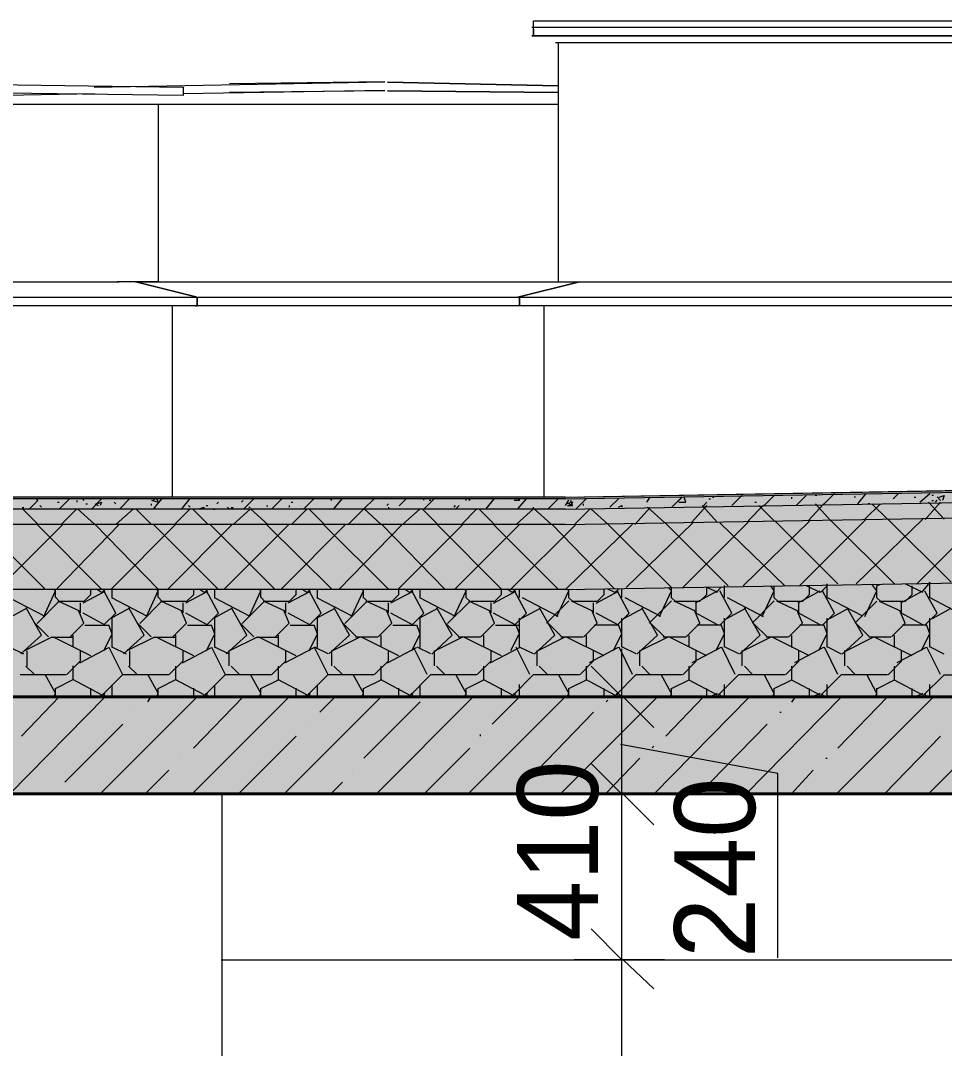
# Model space of a CAD drawing. Header units: millimetres. Extents: x -135211 to 49383, y -8033 to 228499.
# Drawn here: x -7641 to -5352, y 60303 to 62851 of the extents above; entities that cross this region are included whole.
import ezdxf

# ---------------------------------------------------------------- set-up
doc = ezdxf.new("R2010")
doc.units = ezdxf.units.MM
doc.layers.add('PDF _Геометрия', color=7, linetype='Continuous', true_color=0x1d1d1d)
doc.layers.add('PDF _Сплошная заливка', color=7, linetype='Continuous', true_color=0xffffff)
doc.layers.add('PDF _Текст', color=7, linetype='Continuous')

msp = doc.modelspace()

# ---------------------------------------------------------------- hatches: boundary and pattern name
at = {"layer": 'PDF _Сплошная заливка', "transparency": 33554559}
h = msp.add_hatch(color=256, dxfattribs=at)
h.paths.add_polyline_path([(-25691.9, 61763.6), (-25780.5, 61766.9), (-25912.9, 61766.9), (-25912.9, 61742.4), (-25806.2, 61742.4), (-25691.9, 61738.2), (-25581.8, 61734), (-25353.2, 61725.5), (-25243.2, 61721.3), (-25014.6, 61712.8), (-24904.5, 61708.6), (-24676, 61700.1), (-24565.9, 61695.9), (-24451.6, 61691.6), (-24341.5, 61687.4), (-24227.2, 61683.2), (-24117.2, 61679), (-24002.9, 61674.7), (-23892.8, 61670.5), (-23892.8, 61695.9), (-24002.9, 61700.1), (-24117.2, 61704.3), (-24227.2, 61708.6), (-24455.8, 61717), (-24565.9, 61721.3), (-24680.2, 61725.5), (-24790.2, 61729.7), (-25018.8, 61738.2), (-25128.9, 61742.4), (-25243.2, 61746.7), (-25353.2, 61750.9), (-25581.8, 61759.4)])
h.paths.add_polyline_path([(-263.8, 61742.4), (-263.8, 61766.9), (-569.8, 61766.9), (-763.3, 61763.6), (-1017.3, 61759.4), (-1267.1, 61755.1), (-1521.1, 61750.9), (-2020.6, 61742.4), (-2274.5, 61738.2), (-2524.3, 61734), (-2778.3, 61729.7), (-3028, 61725.5), (-3282, 61721.3), (-3781.5, 61712.8), (-4035.5, 61708.6), (-4285.3, 61704.3), (-4539.2, 61700.1), (-5038.7, 61691.6), (-5292.7, 61687.4), (-5542.5, 61683.2), (-5796.5, 61679), (-6046.2, 61674.7), (-6300.2, 61670.5), (-22601.7, 61666.3), (-22601.7, 61640.9), (-6300.2, 61645.1), (-6046.2, 61649.3), (-5796.5, 61653.6), (-5542.5, 61657.8), (-5292.7, 61662), (-5038.7, 61666.3), (-4539.2, 61674.7), (-4285.3, 61679), (-4035.5, 61683.2), (-3781.5, 61687.4), (-3282, 61695.9), (-3028, 61700.1), (-2778.3, 61704.3), (-2524.3, 61708.6), (-2274.5, 61712.8), (-2020.6, 61717), (-1521.1, 61725.5), (-1267.1, 61729.7), (-1017.3, 61734), (-763.3, 61738.2), (-513.6, 61742.4)])
h = msp.add_hatch(color=256, dxfattribs=at)
h.paths.add_polyline_path([(-25691.9, 61738.2), (-25779.1, 61741.4), (-25912.9, 61741.4), (-25912.9, 61704.3), (-25806.2, 61704.3), (-25691.9, 61700.1), (-25581.8, 61695.9), (-25353.2, 61687.4), (-25243.2, 61683.2), (-25014.6, 61674.7), (-24904.5, 61670.5), (-24676, 61662), (-24565.9, 61657.8), (-24451.6, 61653.6), (-24341.5, 61649.3), (-24227.2, 61645.1), (-24117.2, 61640.9), (-24002.9, 61636.6), (-23892.8, 61632.4), (-23892.8, 61670.5), (-24002.9, 61674.7), (-24117.2, 61679), (-24227.2, 61683.2), (-24455.8, 61691.6), (-24565.9, 61695.9), (-24680.2, 61700.1), (-24790.2, 61704.3), (-25018.8, 61712.8), (-25128.9, 61717), (-25243.2, 61721.3), (-25353.2, 61725.5), (-25581.8, 61734)])
h.paths.add_polyline_path([(-263.8, 61704.3), (-263.8, 61741.4), (-572.7, 61741.4), (-763.3, 61738.2), (-1017.3, 61734), (-1267.1, 61729.7), (-1521.1, 61725.5), (-2020.6, 61717), (-2274.5, 61712.8), (-2524.3, 61708.6), (-2778.3, 61704.3), (-3028, 61700.1), (-3282, 61695.9), (-3781.5, 61687.4), (-4035.5, 61683.2), (-4285.3, 61679), (-4539.2, 61674.7), (-5038.7, 61666.3), (-5292.7, 61662), (-5542.5, 61657.8), (-5796.5, 61653.6), (-6046.2, 61649.3), (-6300.2, 61645.1), (-22601.7, 61640.9), (-22601.7, 61602.8), (-6300.2, 61607), (-6046.2, 61611.2), (-5796.5, 61615.5), (-5542.5, 61619.7), (-5292.7, 61623.9), (-5038.7, 61628.2), (-4539.2, 61636.6), (-4285.3, 61640.9), (-4035.5, 61645.1), (-3781.5, 61649.3), (-3282, 61657.8), (-3028, 61662), (-2778.3, 61666.3), (-2524.3, 61670.5), (-2274.5, 61674.7), (-2020.6, 61679), (-1521.1, 61687.4), (-1267.1, 61691.6), (-1017.3, 61695.9), (-763.3, 61700.1), (-513.6, 61704.3)])
h = msp.add_hatch(color=256, dxfattribs=at)
h.paths.add_polyline_path([(-25691.9, 61700.1), (-25779.3, 61703.4), (-25912.9, 61703.4), (-25912.9, 61543.5), (-25806.2, 61543.5), (-25691.9, 61539.3), (-25581.8, 61535), (-25353.2, 61526.6), (-25243.2, 61522.3), (-25014.6, 61513.9), (-24904.5, 61509.6), (-24676, 61501.2), (-24565.9, 61496.9), (-24451.6, 61492.7), (-24341.5, 61488.5), (-24227.2, 61484.2), (-24117.2, 61480), (-24002.9, 61475.8), (-23892.8, 61471.5), (-23892.8, 61632.4), (-24002.9, 61636.6), (-24117.2, 61640.9), (-24227.2, 61645.1), (-24455.8, 61653.6), (-24565.9, 61657.8), (-24680.2, 61662), (-24790.2, 61666.3), (-25018.8, 61674.7), (-25128.9, 61679), (-25243.2, 61683.2), (-25353.2, 61687.4), (-25581.8, 61695.9)])
h.paths.add_polyline_path([(-263.8, 61543.5), (-263.8, 61703.4), (-572.3, 61703.4), (-763.3, 61700.1), (-1017.3, 61695.9), (-1267.1, 61691.6), (-1521.1, 61687.4), (-2020.6, 61679), (-2274.5, 61674.7), (-2524.3, 61670.5), (-2778.3, 61666.3), (-3028, 61662), (-3282, 61657.8), (-3781.5, 61649.3), (-4035.5, 61645.1), (-4285.3, 61640.9), (-4539.2, 61636.6), (-5038.7, 61628.2), (-5292.7, 61623.9), (-5542.5, 61619.7), (-5796.5, 61615.5), (-6046.2, 61611.2), (-6300.2, 61607), (-22601.7, 61602.8), (-22601.7, 61441.9), (-6300.2, 61446.1), (-6046.2, 61450.4), (-5796.5, 61454.6), (-5542.5, 61458.8), (-5292.7, 61463.1), (-5038.7, 61467.3), (-4539.2, 61475.8), (-4285.3, 61480), (-4035.5, 61484.2), (-3781.5, 61488.5), (-3282, 61496.9), (-3028, 61501.2), (-2778.3, 61505.4), (-2524.3, 61509.6), (-2274.5, 61513.9), (-2020.6, 61518.1), (-1521.1, 61526.6), (-1267.1, 61530.8), (-1017.3, 61535), (-763.3, 61539.3), (-513.6, 61543.5)])
h = msp.add_hatch(color=256, dxfattribs=at)
h.paths.add_polyline_path([(-25691.9, 61539.3), (-25779.5, 61542.5), (-25912.9, 61542.5), (-25912.9, 61175.2), (-23892.8, 61175.2), (-23892.8, 61471.5), (-24002.9, 61475.8), (-24117.2, 61480), (-24227.2, 61484.2), (-24455.8, 61492.7), (-24565.9, 61496.9), (-24680.2, 61501.2), (-24790.2, 61505.4), (-25018.8, 61513.9), (-25128.9, 61518.1), (-25243.2, 61522.3), (-25353.2, 61526.6), (-25581.8, 61535)])
h.paths.add_polyline_path([(-263.8, 61175.2), (-263.8, 61542.5), (-571.9, 61542.5), (-763.3, 61539.3), (-1017.3, 61535), (-1267.1, 61530.8), (-1521.1, 61526.6), (-2020.6, 61518.1), (-2274.5, 61513.9), (-2524.3, 61509.6), (-2778.3, 61505.4), (-3028, 61501.2), (-3282, 61496.9), (-3781.5, 61488.5), (-4035.5, 61484.2), (-4285.3, 61480), (-4539.2, 61475.8), (-5038.7, 61467.3), (-5292.7, 61463.1), (-5542.5, 61458.8), (-5796.5, 61454.6), (-6046.2, 61450.4), (-6300.2, 61446.1), (-22601.7, 61441.9), (-22601.7, 61175.2)])
h = msp.add_hatch(color=256, dxfattribs=at)
h.paths.add_polyline_path([(-89594.3, 60933.9), (-89594.3, 61174.9), (-103546, 61174.9), (-103546, 60933.9)])
h.paths.add_polyline_path([(146.8, 60933.9), (146.8, 61174.9), (-22999.7, 61174.9), (-22999.7, 60933.9)])
h.paths.add_polyline_path([(-23351, 60933.9), (-23351, 61174.9), (-26352.2, 61174.9), (-26352.2, 60933.9)])
h.paths.add_polyline_path([(-26398.8, 60933.9), (-26398.8, 61174.9), (-44097.3, 61174.9), (-44097.3, 60933.9)])
h.paths.add_polyline_path([(-45350.3, 60933.9), (-45350.3, 61174.9), (-51128.4, 61174.9), (-51128.4, 60933.9)])
h.paths.add_polyline_path([(-77398.8, 60933.9), (-77398.8, 61174.9), (-79396.8, 61174.9), (-79396.8, 60933.9)])
h.paths.add_polyline_path([(-82897.6, 60933.9), (-82897.6, 61174.9), (-86097.8, 61174.9), (-86097.8, 60933.9)])

# ---------------------------------------------------------------- linework, layer by layer
at = {"layer": 'PDF _Геометрия', "color": 7, "lineweight": 9}
for points in [[(-2475, 62851.2), (-1763.8, 62851.2), (-1763.8, 62834.3), (-6374, 62834.3)], [(-6370.1, 62829.7), (-6370.1, 62812.7), (-6370.1, 62833.9), (-6370.1, 62850.9)], [(-6369.2, 62850.8), (-5018.9, 62850.8), (-5018.9, 62842.3)], [(-1763.8, 62834.3), (-1763.8, 62813.1), (-6374, 62813.1), (-1763.8, 62813.1), (-1763.8, 62830)], [(-1930.5, 62796.4), (-6315.8, 62796.4)], [(-6308.7, 62795.6), (-6308.7, 62203)], [(-8178.5, 62699), (-7238.8, 62686.3), (-7238.8, 62665.1), (-8178.5, 62677.9)], [(-7458.7, 62686.3), (-6738.6, 62698.9), (-7123.5, 62694.7)], [(-7123.5, 62673.5), (-6738.6, 62677.8), (-7238.3, 62669.3)], [(-7458.1, 62669.3), (-7678, 62665.1)], [(-7396.7, 62643.2), (-9052.3, 62643.2)], [(-6308.7, 62643.2), (-7612.7, 62643.2)], [(-7402.1, 62643.8), (-7300.2, 62643.8), (-7300.2, 62203.5), (-7402.1, 62203.5)], [(-22594, 61174.2), (-254.6, 61174.2), (-254.6, 61542.5), (-254.6, 61703.4), (-254.6, 61741.4), (-254.6, 61766.9), (-254.6, 61771.1), (-254.6, 61775.3), (-254.6, 62372.2), (-258.7, 62372.2)], [(-6291.6, 61669.6), (-263.4, 61775.3), (-263.4, 62296)], [(-7207.5, 62144.3), (-7203.7, 62144.3), (-7203.7, 62165.5), (-7356, 62203.6), (-7203.7, 62165.5), (-7203.7, 62144.3), (-9154.8, 62144.3)], [(-9052.3, 62203), (-7396.7, 62203)], [(-7356.6, 62203.7), (-6256.1, 62203.7), (-6408.7, 62165.6), (-6256.1, 62203.7)], [(-1732.7, 62144.2), (-1728.7, 62144.2), (-1728.7, 62165.3), (-1881.1, 62203.4), (-1728.7, 62165.3), (-1728.7, 62144.2), (-6406.3, 62144.2)], [(-6315.8, 62203.7), (-1930.5, 62203.7)], [(-9154.8, 62165.5), (-7203.7, 62165.5)], [(-7201, 62165.2), (-6405.2, 62165.2), (-6405.2, 62144), (-6405.2, 62165.2)], [(-6406.3, 62165.3), (-1728.7, 62165.3)], [(-7265.1, 61669.9), (-7265.1, 62144.1)], [(-6343.8, 61669.7), (-6343.8, 62143.8), (-7262.2, 62143.8)], [(-6409.1, 62144.5), (-6405.2, 62144.5)], [(-6291.2, 61669.5), (-22594.1, 61669.5)], [(-6150.8, 53296.5), (-6150.8, 52856.2), (-6150.8, 60522.7), (-6150.8, 60933.3), (-6150.8, 61293.1)], [(-6150.8, 61174.6), (-6269.3, 61174.6)], [(-6151.6, 61174.6), (-6045.5, 61174.6)], [(-5764.7, 60527.3), (-5764.7, 60984.5), (-6154.1, 61056.5)], [(-7840.6, 60932.9), (-7142.2, 60932.9), (-7142.2, 52855.6)], [(-7144, 60522.4), (-544.2, 60522.4), (-544.2, 60933.1), (-544.2, 52855.9)], [(-544.2, 60933.1), (-7144, 60933.1)], [(-7142.2, 60932.9), (-7142.2, 60522.3)], [(-6150.8, 60933.3), (-6269.3, 60933.3)], [(-6151.6, 60933.3), (-6045.5, 60933.3)], [(-6150.8, 60522.7), (-6269.3, 60522.7)], [(-6151.6, 60522.8), (-6045.5, 60522.8)]]:
    msp.add_lwpolyline(points, dxfattribs=at)
for points in [[(-6308.7, 62689.8), (-6732.2, 62698.3)], [(-6732.2, 62677.1), (-6308.7, 62672.8)]]:
    msp.add_lwpolyline(points, close=True, dxfattribs=at)
at = {"layer": 'PDF _Геометрия', "color": 7, "lineweight": 40}
for points in [[(-96.7, 62372.5), (-96.7, 61174.5), (-22994.2, 61174.5)], [(-22998.7, 60933.8), (-351.1, 60933.8), (-351.1, 60353.8)]]:
    msp.add_lwpolyline(points, dxfattribs=at)
at = {"layer": 'PDF _Геометрия', "color": 7, "lineweight": 20}
for points in [[(-6291.3, 61669.5), (-254.6, 61771.1), (-254.6, 61775.3), (-258.7, 61775.3)], [(-6291.3, 61665.3), (-254.6, 61766.9), (-254.6, 61771.1)], [(-6291.3, 61639.9), (-254.6, 61741.4), (-254.6, 61766.9)], [(-6291.3, 61601.7), (-254.6, 61703.4), (-254.6, 61741.4)], [(-6291.3, 61440.9), (-254.6, 61542.5), (-254.6, 61703.4)], [(-6291.2, 61669.5), (-22594.1, 61669.5)], [(-6291.2, 61665.2), (-22594.1, 61665.2)], [(-6291.2, 61639.8), (-22594.1, 61639.8)], [(-6291.2, 61601.7), (-22594.1, 61601.7)], [(-6291.2, 61440.9), (-22594.1, 61440.9)]]:
    msp.add_lwpolyline(points, dxfattribs=at)
at = {"layer": 'PDF _Геометрия', "lineweight": 9}
for points in [[(-5649.4, 61653.2), (-5624.3, 61678.6)], [(-5566.5, 61652.9), (-5545.4, 61678.4)], [(-5478.9, 61665.3), (-5466.4, 61678)], [(-5412.5, 61657), (-5387.4, 61678.2)], [(-7619.3, 61640.2), (-7598.5, 61661.4), (-7602.3, 61665.7)], [(-7549.7, 61657.5), (-7545.9, 61657.5)], [(-7545, 61640.4), (-7519.5, 61665.8)], [(-7502, 61661), (-7502, 61656.8)], [(-7488.3, 61665.6), (-7484.4, 61661.5)], [(-7479.5, 61652.9), (-7475.7, 61652.9)], [(-7466, 61640.1), (-7440.6, 61665.5)], [(-7457.8, 61653.3), (-7449.3, 61649)], [(-7452.9, 61652.8), (-7440.6, 61657), (-7444.4, 61648.6)], [(-7431.8, 61661.2), (-7431.8, 61661.2)], [(-7409.3, 61656.9), (-7405.5, 61652.6)], [(-7395.8, 61640.8), (-7370.4, 61666.1)], [(-7317.7, 61653.3), (-7317.7, 61649)], [(-7317.2, 61661.7), (-7300.2, 61657.4), (-7304, 61665.8)], [(-7312.8, 61661.2), (-7309, 61665.5)], [(-7312.3, 61640), (-7291.4, 61665.4)], [(-7242.1, 61640.7), (-7221.2, 61666)], [(-7154.9, 61653), (-7151, 61657.3)], [(-7093.5, 61657), (-7089.6, 61661.3)], [(-7088.8, 61640), (-7063.3, 61665.4)], [(-7018.6, 61640.7), (-6993.1, 61666.1)], [(-6970.6, 61657.5), (-6966.8, 61657.5)], [(-6939.7, 61640.4), (-6914.1, 61665.8)], [(-6874.1, 61665.6), (-6870.3, 61661.3)], [(-6864.9, 61640.6), (-6843.9, 61666)], [(-6790.6, 61640.3), (-6765, 61665.6)], [(-6733.7, 61649.1), (-6729.9, 61653.3)], [(-6703.1, 61648.4), (-6686, 61665.3)], [(-6642.1, 61661.9), (-6642.1, 61666.2)], [(-6641.4, 61640.7), (-6615.8, 61666.1)], [(-6628.5, 61661.8), (-6624.6, 61661.8)], [(-6536.8, 61661), (-6536.8, 61665.2)], [(-6531.9, 61665.7), (-6528.1, 61661.4), (-6528.1, 61665.7)], [(-6487.6, 61640.5), (-6466.6, 61665.9)], [(-6449.1, 61661.2), (-6449.1, 61661.2)], [(-6417.7, 61661.9), (-6405.2, 61661.9), (-6405.2, 61666.1)], [(-6409.1, 61660.9), (-6405.2, 61665.2)], [(-6408.7, 61640.2), (-6387.7, 61665.6)], [(-6334.4, 61639.9), (-6308.7, 61665.3)], [(-6291, 61649.2), (-6282.4, 61661.9)], [(-6286.1, 61648.7), (-6273.6, 61648.7), (-6277.5, 61661.4)], [(-6286.1, 61653.4), (-6273.6, 61657.7), (-6277.5, 61649.2)], [(-6282.4, 61653.5), (-6282.4, 61653.5)], [(-6282.2, 61652.9), (-6273.6, 61648.7)], [(-6264.2, 61640.6), (-6238.5, 61666)], [(-6247.3, 61653.3), (-6247.3, 61649.1)], [(-6185.9, 61665.8), (-6185.9, 61665.8)], [(-6180.6, 61644.5), (-6159.6, 61665.7)], [(-6089.2, 61656.9), (-6080.6, 61669.5)], [(-6027.4, 61644.4), (-6001.6, 61669.7)], [(-6014.1, 61657.6), (-6001.6, 61670.2)], [(-6010, 61657), (-5992.8, 61657), (-5996.7, 61669.7)], [(-6005.5, 61657), (-6001.6, 61657)], [(-5948.8, 61648.3), (-5940.2, 61656.8)], [(-5935.3, 61665.2), (-5931.4, 61665.2)], [(-5926.6, 61669.5), (-5922.7, 61669.5)], [(-5878.2, 61649), (-5852.5, 61674.4)], [(-5821.3, 61656.8), (-5817.4, 61656.8)], [(-5798.5, 61648.6), (-5773.5, 61674)], [(-5729.6, 61665.4), (-5729.6, 61669.6)], [(-5719.6, 61648.3), (-5694.5, 61673.7)], [(-5689, 61610.6), (-5650.7, 61652.9)], [(-5672.1, 61674.6), (-5668.2, 61674.6)], [(-5633.1, 61610.9), (-5671.5, 61653.3)], [(-5633.1, 61653.3), (-5633.1, 61653.3)], [(-5575.6, 61670), (-5571.7, 61670)], [(-5548.7, 61615.2), (-5510.3, 61653.3)], [(-5540.5, 61653.4), (-5536.6, 61653.4)], [(-5492.7, 61615.1), (-5531.1, 61653.2)], [(-5527.8, 61670.3), (-5527.8, 61670.3)], [(-5475.2, 61665.4), (-5475.2, 61665.4)], [(-5426.5, 61669.9), (-5422.5, 61669.9)], [(-5399.6, 61614.5), (-5361.1, 61656.9)], [(-5352.3, 61615), (-5390.8, 61657.3)], [(-5382.6, 61674.4), (-5378.7, 61674.4)], [(-5382.6, 61661.2), (-5378.7, 61661.2)], [(-5373.8, 61657.4), (-5369.9, 61661.7)], [(-5369.7, 61670.1), (-5361.1, 61661.6)], [(-5364.9, 61669.6), (-5352.3, 61673.8), (-5356.3, 61661.1)], [(-7637.4, 61644.1), (-7633.6, 61644.1)], [(-7598.5, 61602.2), (-7636.3, 61640.2)], [(-7593.6, 61648.6), (-7589.7, 61644.5)], [(-7539.8, 61602.2), (-7502, 61640.3)], [(-7458.1, 61602.5), (-7500.5, 61640.6)], [(-7404.1, 61602.6), (-7361.6, 61640.7)], [(-7317.7, 61602.4), (-7355.6, 61640.6)], [(-7259.1, 61602.6), (-7221.2, 61640.7)], [(-7225.1, 61649.1), (-7221.2, 61644.9)], [(-7177.3, 61602.4), (-7215.2, 61640.4)], [(-7198.5, 61640.5), (-7186.1, 61644.8), (-7190, 61640.5)], [(-7181.2, 61648.5), (-7177.3, 61648.5)], [(-7163.7, 61639.9), (-7159.8, 61639.9)], [(-7128.6, 61644.5), (-7124.7, 61640.3)], [(-7119.8, 61640.7), (-7115.9, 61644.9), (-7115.9, 61640.7)], [(-7114.6, 61601.9), (-7072.1, 61640.1)], [(-7075.9, 61644.3), (-7072.1, 61644.3)], [(-7028.2, 61601.8), (-7070.8, 61639.9)], [(-7032.1, 61648.4), (-7028.2, 61648.4)], [(-6975.5, 61648.6), (-6975.5, 61644.4)], [(-6969.6, 61601.9), (-6931.7, 61640)], [(-6887.8, 61601.7), (-6925.8, 61639.8)], [(-6829.3, 61601.8), (-6791.3, 61639.9)], [(-6747.4, 61602.1), (-6790.1, 61640.2)], [(-6729.9, 61644.9), (-6729.9, 61640.6)], [(-6693.6, 61602.2), (-6650.9, 61640.3)], [(-6607, 61602), (-6645.1, 61640.1)], [(-6567, 61644.7), (-6563.2, 61648.9)], [(-6562.9, 61640.4), (-6554.4, 61648.9)], [(-6548.6, 61602.1), (-6510.5, 61640.2)], [(-6466.6, 61602), (-6504.7, 61640.1)], [(-6412.2, 61602.6), (-6370.1, 61640.6), (-6370.1, 61644.9)], [(-6326.3, 61602.4), (-6368.3, 61640.5)], [(-6267.9, 61602.5), (-6229.7, 61640.5)], [(-6185.9, 61602.3), (-6228, 61640.4)], [(-6159.4, 61644.9), (-6150.8, 61649.2), (-6150.8, 61644.9)], [(-6118.8, 61601.8), (-6080.6, 61644.2)], [(-6045.5, 61606.4), (-6087.6, 61644.5)], [(-6045.5, 61648.3), (-6045.5, 61648.3)], [(-5978.5, 61606.5), (-5940.2, 61648.8)], [(-5913.9, 61606.9), (-5952.1, 61649.2)], [(-5838.1, 61611.1), (-5799.8, 61649.3)], [(-5773.5, 61611), (-5811.8, 61649.1)], [(-7580.9, 61441.7), (-7742, 61602.5)], [(-7698.2, 61441), (-7537.1, 61601.9)], [(-7440.6, 61441.6), (-7601, 61602.5)], [(-7553.4, 61440.9), (-7396.7, 61601.8)], [(-7300.2, 61420.4), (-7300.2, 61441.5), (-7457, 61602.4)], [(-7417, 61441.3), (-7256.3, 61602.2)], [(-7151, 61440.9), (-7311.9, 61601.8)], [(-7276.8, 61441.3), (-7115.9, 61602.2)], [(-7010.6, 61440.8), (-7171.7, 61601.7)], [(-7136.6, 61441.7), (-6975.5, 61602.6)], [(-6870.3, 61441.2), (-7031.5, 61602.1)], [(-6995.6, 61441.6), (-6835.2, 61602.5)], [(-6729.9, 61441.2), (-6890.5, 61602)], [(-6851.6, 61441.5), (-6694.8, 61602.4)], [(-6589.5, 61441.1), (-6746.4, 61601.9)], [(-6706.5, 61440.9), (-6545.6, 61601.8)], [(-6449.1, 61441.5), (-6610.1, 61602.4)], [(-6566.3, 61440.9), (-6405.2, 61601.7)], [(-6308.7, 61441.4), (-6469.9, 61602.3)], [(-6426.1, 61441.3), (-6264.8, 61602.1)], [(-6168.3, 61441.4), (-6325, 61602.2)], [(-6289.7, 61441.6), (-6124.5, 61602.5)], [(-6027.9, 61420.1), (-6027.9, 61445.5), (-6184.8, 61602.1)], [(-6140.8, 61445.3), (-5975.3, 61606.1)], [(-5887.6, 61449.6), (-6044.6, 61606.3)], [(-5999.8, 61445.7), (-5834.9, 61610.8)], [(-5747.2, 61449.5), (-5908.3, 61606.2)], [(-5850.8, 61449.3), (-5685.8, 61610.2)], [(-5615.6, 61454.3), (-5772.1, 61610.9)], [(-5710.6, 61449.7), (-5545.4, 61614.8)], [(-5475.2, 61454.2), (-5631.9, 61610.8)], [(-5570.4, 61454.4), (-5405, 61615.2)], [(-5334.8, 61458.4), (-5491.7, 61614.9)], [(-5420.7, 61453.7), (-5255.8, 61618.9)], [(-5896.3, 61420.5), (-5896.3, 61450.1)], [(-5803.2, 61373.5), (-5773.5, 61437), (-5782.1, 61449.7)], [(-5773.5, 61449.7), (-5773.5, 61449.7)], [(-5773.5, 61420), (-5773.5, 61449.7)], [(-5703, 61411.2), (-5685.8, 61428.2), (-5685.8, 61449.3)], [(-5659.4, 61432.7), (-5693.1, 61449.7)], [(-5659.1, 61432.7), (-5641.9, 61449.6)], [(-5641.9, 61420.5), (-5641.9, 61454.4)], [(-5548.8, 61373.4), (-5519, 61436.9), (-5531.6, 61453.9)], [(-5519, 61420), (-5519, 61449.6)], [(-5518.9, 61449.6), (-5510.3, 61453.8)], [(-5448.6, 61411.1), (-5431.3, 61428.1), (-5431.3, 61449.3)], [(-5405, 61432.7), (-5447.3, 61453.9)], [(-5387.4, 61420.5), (-5387.4, 61458.6), (-5408.6, 61433.2)], [(-7583.9, 61373.9), (-7554.6, 61437.3), (-7558.5, 61441.5)], [(-7554.6, 61420.4), (-7554.6, 61441.5)], [(-7486.6, 61407.2), (-7431.8, 61436.8)], [(-7483.9, 61411.6), (-7466.9, 61428.5), (-7466.9, 61441.2)], [(-7440.6, 61433.1), (-7452.9, 61441.6)], [(-7440.3, 61433.1), (-7431.8, 61441.5)], [(-7434.8, 61352.6), (-7405.5, 61382.2), (-7434.8, 61437.2)], [(-7414.2, 61419.8), (-7414.2, 61441)], [(-7329.5, 61373.8), (-7300.2, 61437.3), (-7304, 61441.5)], [(-7232.2, 61407.2), (-7177.3, 61436.8)], [(-7229.4, 61411.6), (-7212.4, 61428.5), (-7212.4, 61441.2)], [(-7186.1, 61433.1), (-7198.5, 61441.6)], [(-7185.8, 61433.1), (-7177.3, 61441.5)], [(-7180.4, 61352.5), (-7151, 61382.1), (-7180.4, 61437.2)], [(-7159.8, 61419.8), (-7159.8, 61440.9)], [(-7075.1, 61373.8), (-7045.7, 61437.2), (-7049.6, 61441.5)], [(-7045.7, 61420.3), (-7045.7, 61441.5)], [(-6977.9, 61407.1), (-6922.9, 61436.7)], [(-6975, 61411.5), (-6958, 61428.4), (-6958, 61441.1)], [(-6931.7, 61433.1), (-6944.1, 61441.5)], [(-6931.4, 61433), (-6922.9, 61441.4)], [(-6926, 61352.4), (-6896.6, 61382.1), (-6926, 61437.1)], [(-6905.3, 61419.7), (-6905.3, 61440.9)], [(-6820.8, 61373.7), (-6791.3, 61437.2), (-6795.2, 61441.4)], [(-6791.3, 61420.2), (-6791.3, 61441.4)], [(-6723.6, 61407.1), (-6668.4, 61436.7)], [(-6720.6, 61411.5), (-6703.5, 61428.4), (-6703.5, 61441)], [(-6677.2, 61432.9), (-6689.6, 61441.5)], [(-6677, 61432.9), (-6668.4, 61441.4)], [(-6671.6, 61352.4), (-6642.1, 61382.1), (-6671.6, 61437)], [(-6650.9, 61419.6), (-6650.9, 61440.8)], [(-6566.4, 61373.7), (-6536.8, 61437.1), (-6540.7, 61441.3)], [(-6536.8, 61420.2), (-6536.8, 61441.3)], [(-6469.2, 61407), (-6414, 61436.7)], [(-6466.2, 61411.4), (-6449.1, 61428.3), (-6449.1, 61441)], [(-6422.8, 61432.9), (-6435.2, 61441.4)], [(-6422.6, 61432.8), (-6414, 61441.3)], [(-6417.2, 61352.3), (-6387.7, 61382), (-6417.2, 61437)], [(-6405.2, 61420.6), (-6405.2, 61441.8)], [(-6312, 61373.6), (-6282.4, 61437.1), (-6286.3, 61441.3)], [(-6282.4, 61420.2), (-6282.4, 61441.3)], [(-6214.9, 61406.9), (-6159.6, 61436.5)], [(-6211.8, 61411.3), (-6194.6, 61428.3), (-6194.6, 61441)], [(-6168.3, 61432.9), (-6185.5, 61441.4)], [(-6168.1, 61432.8), (-6159.6, 61441.3)], [(-6162.9, 61352.3), (-6133.2, 61381.9), (-6162.9, 61436.9)], [(-6150.8, 61420.6), (-6150.8, 61441.8)], [(-6057.6, 61373.5), (-6027.9, 61437), (-6036.5, 61445.5)], [(-5968.5, 61407.9), (-5913.9, 61437.6)], [(-5957.4, 61411.3), (-5940.2, 61428.2), (-5940.2, 61445.1)], [(-5913.9, 61432.8), (-5939.7, 61445.5)], [(-5917.6, 61433.3), (-5905.1, 61446)], [(-5908.5, 61352.2), (-5878.8, 61381.9), (-5908.5, 61436.9)], [(-5714.2, 61407.9), (-5659.4, 61437.5)], [(-5654.1, 61352.2), (-5624.3, 61381.8), (-5654.1, 61436.9)], [(-5459.9, 61407.8), (-5405, 61437.4)], [(-5399.7, 61352.2), (-5369.9, 61381.7), (-5399.7, 61436.8)], [(-7580.9, 61373.5), (-7669.6, 61420)], [(-7600.6, 61356.4), (-7545.9, 61411.4)], [(-7545.9, 61411.9), (-7554.3, 61420.4)], [(-7493.2, 61386.3), (-7548, 61411.7)], [(-7543.8, 61411.6), (-7484.4, 61411.6)], [(-7493.2, 61382.6), (-7493.2, 61407.9)], [(-7326.5, 61373.4), (-7415.3, 61419.9)], [(-7346.2, 61356.3), (-7291.4, 61411.4)], [(-7291.4, 61411.9), (-7299.9, 61420.3)], [(-7238.8, 61386.3), (-7293.6, 61411.6)], [(-7289.5, 61411.6), (-7230, 61411.6)], [(-7238.8, 61382.5), (-7238.8, 61407.9)], [(-7072.1, 61373.3), (-7161, 61419.9)], [(-7091.9, 61356.2), (-7037, 61411.3)], [(-7037, 61411.8), (-7045.5, 61420.3)], [(-6984.3, 61386.2), (-7039.3, 61411.6)], [(-7035.2, 61411.6), (-6975.5, 61411.6)], [(-6984.3, 61382.5), (-6984.3, 61407.9)], [(-6817.6, 61373.3), (-6906.8, 61419.9)], [(-6837.6, 61356.2), (-6782.5, 61411.3)], [(-6782.5, 61411.8), (-6791, 61420.2)], [(-6729.9, 61386.1), (-6785, 61411.6)], [(-6780.1, 61411.5), (-6721.1, 61411.5)], [(-6729.9, 61382.4), (-6729.9, 61407.8)], [(-6563.2, 61373.2), (-6651.7, 61419.8)], [(-6583.2, 61356.2), (-6528.1, 61411.2)], [(-6528.1, 61411.7), (-6536.6, 61420.1)], [(-6475.4, 61386.1), (-6530.6, 61411.5)], [(-6525.7, 61411.5), (-6466.6, 61411.5)], [(-6475.4, 61382.3), (-6475.4, 61407.7)], [(-6308.7, 61373.2), (-6397.5, 61419.8)], [(-6337.7, 61357.2), (-6282.4, 61412.1)], [(-6273.6, 61411.7), (-6282.2, 61420.1)], [(-6221, 61386), (-6276.3, 61411.4)], [(-6271.4, 61411.4), (-6212.2, 61411.4)], [(-6221, 61382.3), (-6221, 61407.7)], [(-6054.3, 61373.2), (-6143.2, 61419.7)], [(-6083.3, 61357.1), (-6027.9, 61412.1)], [(-6019.2, 61411.6), (-6027.7, 61420.1)], [(-5966.5, 61386), (-6021.2, 61411.4)], [(-6017.1, 61411.4), (-5957.8, 61411.4)], [(-5966.5, 61382.2), (-5966.5, 61407.6)], [(-5799.8, 61373.1), (-5888.9, 61419.7)], [(-5828.2, 61357), (-5773.5, 61412.1)], [(-5764.7, 61411.5), (-5773.3, 61420)], [(-5712.1, 61385.9), (-5766.8, 61411.3)], [(-5762.8, 61411.3), (-5703.3, 61411.3)], [(-5712.1, 61382.2), (-5712.1, 61407.6)], [(-5554.1, 61374.1), (-5643.4, 61420.6)], [(-5573.9, 61357), (-5519, 61412)], [(-5510.3, 61411.5), (-5518.9, 61420)], [(-5457.6, 61385.9), (-5512.5, 61411.2)], [(-5508.4, 61411.3), (-5448.9, 61411.3)], [(-5457.6, 61382.1), (-5457.6, 61407.5)], [(-5299.7, 61374), (-5388.4, 61420.5)], [(-7671, 61369.4), (-7624.8, 61394.8)], [(-7640.6, 61280.9), (-7589.7, 61327.4), (-7627.5, 61395.1)], [(-7518.4, 61323.2), (-7484.4, 61357.1), (-7496.8, 61386.7)], [(-7431.8, 61352.2), (-7486.6, 61381.8)], [(-7416.7, 61369.3), (-7370.4, 61394.7)], [(-7386.2, 61280.8), (-7335.3, 61327.4), (-7373.1, 61395.1)], [(-7264, 61323.2), (-7230, 61357.1), (-7242.3, 61386.7)], [(-7177.3, 61352.1), (-7232.2, 61381.7)], [(-7162.3, 61369.3), (-7115.9, 61394.7)], [(-7131.9, 61280.7), (-7080.8, 61327.3), (-7118.7, 61395)], [(-7009.6, 61323.1), (-6975.5, 61357), (-6987.9, 61386.6)], [(-6922.9, 61352.1), (-6977.9, 61381.7)], [(-6908, 61369.3), (-6861.5, 61394.6)], [(-6877.6, 61280.7), (-6826.4, 61327.3), (-6864.4, 61395)], [(-6755.2, 61323.1), (-6721.1, 61357), (-6733.5, 61386.6)], [(-6668.4, 61352), (-6723.6, 61381.6)], [(-6653.6, 61369.2), (-6607, 61394.6)], [(-6622.4, 61280.6), (-6571.9, 61327.2), (-6610, 61395)], [(-6500.9, 61323.1), (-6466.6, 61356.9), (-6479.1, 61386.5)], [(-6414, 61352), (-6469.2, 61381.6)], [(-6399.3, 61369.1), (-6352.6, 61394.6)], [(-6368.1, 61280.6), (-6317.5, 61327.1), (-6355.6, 61394.9)], [(-6245.7, 61323), (-6212.2, 61356.8), (-6224.7, 61386.5)], [(-6159.6, 61351.9), (-6214.9, 61381.5)], [(-6144.9, 61369.1), (-6098.1, 61394.5)], [(-6113.7, 61280.5), (-6063, 61327.1), (-6101.3, 61394.9)], [(-5991.3, 61322.9), (-5957.8, 61356.8), (-5970.2, 61386.5)], [(-5913.9, 61352.9), (-5968.5, 61382.5)], [(-5890.6, 61369), (-5843.7, 61394.4)], [(-5859.4, 61280.5), (-5808.6, 61327.1), (-5846.9, 61394.7)], [(-5736.9, 61322.9), (-5703.3, 61356.7), (-5715.8, 61386.4)], [(-5659.4, 61352.9), (-5714.2, 61382.4)], [(-5635.4, 61369), (-5589.2, 61394.4)], [(-5605, 61280.4), (-5554.1, 61327), (-5592.5, 61394.7)], [(-5482.6, 61322.9), (-5448.9, 61356.7), (-5461.4, 61386.3)], [(-5405, 61352.8), (-5459.9, 61382.4)], [(-5381.1, 61368.9), (-5334.8, 61394.3)], [(-7572.2, 61323.1), (-7606.1, 61357)], [(-7482.4, 61352.2), (-7423, 61352.2)], [(-7435.1, 61288.6), (-7414.2, 61330.9), (-7422.7, 61352.1)], [(-7414.2, 61297.1), (-7414.2, 61369)], [(-7317.7, 61323.1), (-7351.7, 61356.9)], [(-7228.1, 61352.1), (-7168.6, 61352.1)], [(-7180.7, 61288.5), (-7159.8, 61330.9), (-7168.3, 61352.1)], [(-7159.8, 61297), (-7159.8, 61369)], [(-7063.3, 61323), (-7097.3, 61356.9)], [(-6973, 61352), (-6914.1, 61352)], [(-6926.3, 61288.5), (-6905.3, 61330.8), (-6913.9, 61352)], [(-6905.3, 61297), (-6905.3, 61369)], [(-6808.8, 61323), (-6843, 61356.8)], [(-6718.7, 61352), (-6659.7, 61352)], [(-6671.9, 61288.4), (-6650.9, 61330.7), (-6659.4, 61351.9)], [(-6650.9, 61296.9), (-6650.9, 61368.9)], [(-6554.4, 61322.9), (-6588.6, 61356.7)], [(-6464.3, 61351.9), (-6405.2, 61351.9)], [(-6426.2, 61289.4), (-6405.2, 61331.7), (-6413.8, 61352.9)], [(-6405.2, 61297.9), (-6405.2, 61369.8)], [(-6299.9, 61322.8), (-6333.4, 61356.7)], [(-6218.8, 61352.9), (-6159.6, 61352.9)], [(-6171.8, 61289.4), (-6150.8, 61331.7), (-6159.4, 61352.8)], [(-6150.8, 61297.8), (-6150.8, 61369.8)], [(-6045.5, 61322.8), (-6079, 61356.6)], [(-5964.5, 61352.8), (-5905.1, 61352.8)], [(-5917.4, 61289.3), (-5896.3, 61331.7), (-5904.9, 61352.8)], [(-5896.3, 61297.8), (-5896.3, 61369.8)], [(-5791, 61322.8), (-5824.7, 61356.6)], [(-5710.1, 61352.8), (-5650.7, 61352.8)], [(-5663, 61289.2), (-5641.9, 61331.6), (-5650.5, 61352.8)], [(-5641.9, 61297.7), (-5641.9, 61369.7)], [(-5536.6, 61322.7), (-5570.3, 61356.5)], [(-5455.8, 61352.8), (-5396.2, 61352.8)], [(-5408.6, 61289.2), (-5387.4, 61331.5), (-5396.1, 61352.7)], [(-5387.4, 61297.7), (-5387.4, 61369.6)], [(-7631.2, 61289.2), (-7563.4, 61323.1)], [(-7565.5, 61322.4), (-7510.8, 61322.4)], [(-7466.9, 61276.1), (-7560.2, 61322.7)], [(-7510.8, 61297.5), (-7510.8, 61327.1)], [(-7376.9, 61289.2), (-7309, 61323.1)], [(-7311.2, 61322.3), (-7256.3, 61322.3)], [(-7212.4, 61276.1), (-7305.2, 61322.7)], [(-7256.3, 61297.4), (-7256.3, 61327)], [(-7122.6, 61289.1), (-7054.5, 61323)], [(-7056.8, 61322.3), (-7001.9, 61322.3)], [(-6958, 61276), (-7050.9, 61322.6)], [(-7001.9, 61297.3), (-7001.9, 61327)], [(-6867.5, 61289.1), (-6800.1, 61322.9)], [(-6811.3, 61323.2), (-6756.2, 61323.2)], [(-6703.5, 61275.9), (-6796.7, 61322.5)], [(-6747.4, 61297.3), (-6747.4, 61326.9)], [(-6613.2, 61289), (-6545.6, 61322.8)], [(-6556.9, 61323.2), (-6501.7, 61323.2)], [(-6449.1, 61275.9), (-6542.4, 61322.5)], [(-6493, 61297.3), (-6493, 61326.9)], [(-6358.9, 61289), (-6291.2, 61322.8)], [(-6302.6, 61323.1), (-6247.3, 61323.1)], [(-6194.6, 61275.9), (-6288.2, 61322.5)], [(-6238.5, 61297.2), (-6238.5, 61326.8)], [(-6104.6, 61288.9), (-6036.7, 61322.8)], [(-6048.3, 61323.1), (-5992.8, 61323.1)], [(-5940.2, 61275.8), (-6033.1, 61322.4)], [(-5984.1, 61297.2), (-5984.1, 61326.7)], [(-5850.3, 61288.8), (-5782.3, 61322.7)], [(-5793.1, 61323), (-5738.4, 61323)], [(-5685.8, 61275.8), (-5778.9, 61322.3)], [(-5729.6, 61297.1), (-5729.6, 61326.8)], [(-5595.2, 61288.8), (-5527.8, 61322.6)], [(-5538.8, 61323), (-5484, 61323)], [(-5431.3, 61275.7), (-5524.6, 61322.2)], [(-5475.2, 61297), (-5475.2, 61326.7)], [(-7633.6, 61280), (-7667.5, 61297)], [(-7494.8, 61259), (-7423, 61297.1)], [(-7387.9, 61229.3), (-7421.9, 61296.9)], [(-7379.1, 61280), (-7413.1, 61296.9)], [(-7240.5, 61258.9), (-7168.6, 61297)], [(-7133.5, 61229.2), (-7167.5, 61296.9)], [(-7124.7, 61279.9), (-7158.7, 61296.9)], [(-6986.2, 61258.9), (-6914.1, 61297)], [(-6879, 61280.9), (-6913.1, 61297.9)], [(-6879, 61229.1), (-6913.1, 61296.8)], [(-6731.9, 61258.9), (-6659.7, 61297)], [(-6633.4, 61230.1), (-6667.5, 61297.8)], [(-6624.6, 61280.9), (-6658.8, 61297.8)], [(-6477.6, 61258.8), (-6405.2, 61296.9)], [(-6378.9, 61230.1), (-6413.1, 61297.8)], [(-6370.1, 61280.8), (-6404.4, 61297.8)], [(-6231.3, 61259.8), (-6159.6, 61297.9)], [(-6124.5, 61230), (-6158, 61297.7)], [(-6115.7, 61280.8), (-6149.2, 61297.7)], [(-5977, 61259.7), (-5905.1, 61297.8)], [(-5870, 61229.9), (-5903.6, 61297.7)], [(-5861.2, 61280.7), (-5894.8, 61297.6)], [(-5722.7, 61259.7), (-5650.7, 61297.8)], [(-5615.6, 61229.9), (-5649.2, 61297.6)], [(-5606.8, 61280.6), (-5640.4, 61297.5)], [(-5468.4, 61259.6), (-5396.2, 61297.7)], [(-5361.1, 61229.8), (-5394.8, 61297.6)], [(-5352.3, 61280.6), (-5386.1, 61297.5)], [(-7624.8, 61250.4), (-7624.8, 61288.5)], [(-7527.1, 61229.6), (-7493.2, 61263.5), (-7493.2, 61288.9)], [(-7370.4, 61250.3), (-7370.4, 61288.4)], [(-7272.8, 61229.6), (-7238.8, 61263.5), (-7238.8, 61288.9)], [(-7124.7, 61251.3), (-7124.7, 61289.4)], [(-7018.4, 61229.5), (-6984.3, 61263.5), (-6984.3, 61288.9)], [(-6870.3, 61251.3), (-6870.3, 61289.3)], [(-6764, 61229.5), (-6729.9, 61263.4), (-6729.9, 61288.8)], [(-6615.8, 61251.2), (-6615.8, 61289.3)], [(-6509.6, 61229.5), (-6475.4, 61263.3), (-6475.4, 61288.7)], [(-6361.4, 61251.1), (-6361.4, 61289.3)], [(-6254.5, 61229.4), (-6221, 61263.3), (-6221, 61288.7)], [(-6106.9, 61251.1), (-6106.9, 61289.2)], [(-6000.1, 61229.3), (-5966.5, 61263.2), (-5966.5, 61288.6)], [(-5852.5, 61251), (-5852.5, 61289.2)], [(-5745.7, 61229.3), (-5712.1, 61263.2), (-5712.1, 61288.5)], [(-5598, 61251), (-5598, 61289.1)], [(-5491.3, 61229.3), (-5457.6, 61263.1), (-5457.6, 61288.5)], [(-7607.3, 61229.6), (-7628.1, 61250.8)], [(-7553.2, 61195.8), (-7510.8, 61217), (-7510.8, 61250.9)], [(-7352.8, 61229.6), (-7373.7, 61250.8)], [(-7298.8, 61195.8), (-7256.3, 61217), (-7256.3, 61250.8)], [(-7098.4, 61229.6), (-7119.3, 61250.7)], [(-7044.4, 61195.8), (-7001.9, 61216.9), (-7001.9, 61250.8)], [(-6843.9, 61229.5), (-6864.9, 61250.6)], [(-6790.1, 61195.7), (-6747.4, 61216.8), (-6747.4, 61250.7)], [(-6589.5, 61229.5), (-6610.5, 61250.6)], [(-6534.9, 61195.7), (-6493, 61216.8), (-6493, 61250.7)], [(-6335, 61229.4), (-6356.1, 61250.6)], [(-6280.6, 61195.6), (-6238.5, 61216.8), (-6238.5, 61250.7)], [(-6080.6, 61229.3), (-6101.6, 61250.5)], [(-6026.2, 61195.5), (-5984.1, 61216.7), (-5984.1, 61250.6)], [(-5826.1, 61229.3), (-5847.2, 61250.4)], [(-5771.9, 61195.5), (-5729.6, 61216.7), (-5729.6, 61250.5)], [(-5571.7, 61229.2), (-5592.8, 61250.4)], [(-5517.5, 61195.4), (-5475.2, 61216.6), (-5475.2, 61250.5)], [(-7642.4, 61229.8), (-7528.3, 61229.8)], [(-7558.5, 61174.9), (-7554.6, 61183.4), (-7580.1, 61229.9)], [(-7438.9, 61178.9), (-7387.9, 61229.7)], [(-7388.2, 61229.7), (-7273.9, 61229.7)], [(-7304, 61174.8), (-7300.2, 61183.3), (-7325.7, 61229.9)], [(-7184.5, 61178.8), (-7133.5, 61229.7)], [(-7134, 61229.7), (-7019.4, 61229.7)], [(-7049.6, 61174.8), (-7045.7, 61183.3), (-7071.3, 61229.8)], [(-6930.2, 61178.8), (-6879, 61229.6)], [(-6879, 61229.7), (-6765, 61229.7)], [(-6795.2, 61174.8), (-6791.3, 61183.2), (-6816.9, 61229.7)], [(-6675.1, 61178.7), (-6624.6, 61229.6)], [(-6624.8, 61229.6), (-6510.5, 61229.6)], [(-6540.7, 61174.6), (-6536.8, 61183.1), (-6562.5, 61229.7)], [(-6420.7, 61178.7), (-6370.1, 61229.5)], [(-6370.6, 61229.6), (-6256.1, 61229.6)], [(-6286.3, 61174.6), (-6282.4, 61183.1), (-6308.1, 61229.6)], [(-6166.4, 61178.6), (-6115.7, 61229.5)], [(-6115.6, 61229.5), (-6001.6, 61229.5)], [(-6031.8, 61174.5), (-6027.9, 61183), (-6053.7, 61229.6)], [(-5912, 61178.6), (-5861.2, 61229.4)], [(-5861.3, 61229.4), (-5747.2, 61229.4)], [(-5777.4, 61174.5), (-5773.5, 61183), (-5798.5, 61229.6)], [(-5657.7, 61178.6), (-5606.8, 61229.4)], [(-5607.1, 61229.4), (-5492.7, 61229.4)], [(-5523, 61174.4), (-5519, 61182.9), (-5544.1, 61229.5)], [(-5403.3, 61178.5), (-5352.3, 61229.3)], [(-5352.9, 61229.3), (-5238.3, 61229.3)], [(-7554.6, 61174.9), (-7554.6, 61196)], [(-7440.6, 61179.1), (-7512.3, 61217.2)], [(-7466.9, 61174.5), (-7466.9, 61195.7)], [(-7414.2, 61174.3), (-7414.2, 61204)], [(-7300.2, 61174.8), (-7300.2, 61196)], [(-7186.1, 61179.1), (-7258, 61217.2)], [(-7212.4, 61174.5), (-7212.4, 61195.7)], [(-7159.8, 61174.2), (-7159.8, 61203.9)], [(-7045.7, 61174.8), (-7045.7, 61196)], [(-6931.7, 61179), (-7003.7, 61217.2)], [(-6958, 61174.4), (-6958, 61195.5)], [(-6905.3, 61174.2), (-6905.3, 61203.8)], [(-6791.3, 61174.8), (-6791.3, 61195.9)], [(-6677.2, 61178.9), (-6749.4, 61217.1)], [(-6703.5, 61174.4), (-6703.5, 61195.5)], [(-6650.9, 61174.1), (-6650.9, 61203.8)], [(-6536.8, 61174.6), (-6536.8, 61195.9)], [(-6422.8, 61179), (-6495.1, 61217)], [(-6449.1, 61174.3), (-6449.1, 61195.5)], [(-6405.2, 61175.1), (-6405.2, 61204.8)], [(-6282.4, 61174.6), (-6282.4, 61195.8)], [(-6168.3, 61178.9), (-6240, 61217)], [(-6194.6, 61174.2), (-6194.6, 61195.4)], [(-6150.8, 61175), (-6150.8, 61204.7)], [(-6027.9, 61174.5), (-6027.9, 61195.8)], [(-5913.9, 61178.8), (-5985.7, 61216.9)], [(-5940.2, 61174.2), (-5940.2, 61195.3)], [(-5896.3, 61175), (-5896.3, 61204.7)], [(-5773.5, 61174.5), (-5773.5, 61195.6)], [(-5659.4, 61178.7), (-5731.4, 61216.9)], [(-5685.8, 61174.1), (-5685.8, 61195.3)], [(-5641.9, 61175), (-5641.9, 61204.6)], [(-5519, 61174.4), (-5519, 61195.7)], [(-5405, 61178.7), (-5477.1, 61216.8)], [(-5431.3, 61174.1), (-5431.3, 61195.2)], [(-5387.4, 61174.9), (-5387.4, 61204.6)], [(-7668.7, 60933.1), (-7431.8, 61174.4)], [(-7639.1, 61077), (-7545.9, 61174.3)], [(-7466.9, 61174.5), (-7466.9, 61174.5)], [(-7448.8, 61174.4), (-7431.8, 61182.9)], [(-7444.9, 60933.1), (-7203.7, 61174.5)], [(-7431.8, 61174.9), (-7435.6, 61183.3)], [(-7326.2, 61161.7), (-7317.7, 61174.4)], [(-7217.2, 60933.2), (-6975.5, 61174.5)], [(-7212.6, 61047.5), (-7089.6, 61174.4)], [(-7212.4, 61174.5), (-7212.4, 61174.5)], [(-7194.4, 61174.4), (-7177.3, 61182.8)], [(-7177.3, 61174.8), (-7181.2, 61183.3)], [(-6988.7, 60933.3), (-6747.4, 61174.6)], [(-6958, 61174.4), (-6958, 61174.4)], [(-6939.9, 61174.3), (-6922.9, 61182.7)], [(-6922.9, 61174.8), (-6926.8, 61183.2)], [(-6899.5, 61136.4), (-6861.5, 61174.5)], [(-6760.2, 60933.3), (-6519.3, 61174.6)], [(-6703.5, 61174.4), (-6703.5, 61174.4)], [(-6685.5, 61174.2), (-6668.4, 61182.6)], [(-6668.4, 61174.7), (-6672.3, 61183.2)], [(-6532.5, 60933.4), (-6291.2, 61174.7)], [(-6472.9, 61106.9), (-6405.2, 61174.7)], [(-6449.1, 61174.3), (-6449.1, 61174.3)], [(-6431.1, 61174.1), (-6414, 61182.6)], [(-6414, 61174.7), (-6417.9, 61183.2)], [(-6304.1, 60933.4), (-6063, 61174.7)], [(-6194.6, 61174.2), (-6194.6, 61174.2)], [(-6176.7, 61174.1), (-6159.6, 61182.6)], [(-6159.6, 61174.6), (-6163.5, 61183.1)], [(-6071.7, 60933), (-5834.9, 61174.3)], [(-6041.9, 61076.9), (-5949, 61174.3)], [(-5940.2, 61174.2), (-5940.2, 61174.2)], [(-5931.1, 61175.1), (-5913.9, 61183.5)], [(-5905.1, 61174.5), (-5909, 61183)], [(-5844, 60933.1), (-5606.8, 61174.3)], [(-5729.5, 61161.6), (-5720.9, 61174.3)], [(-5685.8, 61174.1), (-5685.8, 61174.1)], [(-5676.6, 61175.1), (-5659.4, 61183.5)], [(-5650.7, 61174.5), (-5654.6, 61183)], [(-5620.2, 60933.1), (-5378.7, 61174.4)], [(-5615.7, 61047.3), (-5492.7, 61174.3)], [(-5431.3, 61174.1), (-5431.3, 61174.1)], [(-5422.2, 61175), (-5405, 61183.5)], [(-5396.2, 61174.5), (-5400.1, 61182.9)], [(-5391.7, 60933.1), (-5150.5, 61174.4)], [(-6790.7, 61022.7), (-6650.9, 61162.4)], [(-6189.8, 61162), (-6185.9, 61166.3)], [(-7361.6, 61137), (-7361.6, 61137)], [(-6360.4, 60992.9), (-6221, 61136.7)], [(-5759.9, 61136.4), (-5755.9, 61136.4)], [(-7531.5, 60963), (-7387.9, 61107)], [(-6931.7, 61107.1), (-6931.7, 61107.1)], [(-5931, 60963), (-5791, 61106.9)], [(-7102.1, 60933.1), (-6958, 61077)], [(-6501.7, 61077.2), (-6501.7, 61081.4)], [(-5500.7, 60933), (-5361.1, 61077)], [(-6642.3, 60932.8), (-6528.1, 61047.2)], [(-6075.7, 61047.8), (-6071.8, 61052)], [(-7247.5, 61022.7), (-7247.5, 61022.7)], [(-6191.9, 60933.6), (-6106.9, 61022.5)], [(-5645.8, 61022.1), (-5641.9, 61022.1)], [(-7333.3, 60933.4), (-7273.9, 60992.7)], [(-6817.6, 60992.8), (-6817.6, 60992.8)], [(-5731.7, 60933.3), (-5677, 60992.5)], [(-6387.7, 60962.9), (-6387.7, 60967.1)], [(-6873.4, 60933.1), (-6843.9, 60962.8)], [(-7554.6, 60933.1), (-7554.6, 60937.3)], [(-6414, 60932.8), (-6414, 60932.8)], [(-5957.8, 60933), (-5957.8, 60937.2)]]:
    msp.add_lwpolyline(points, dxfattribs=at)
at = {"layer": 'PDF _Геометрия', "color": 7, "lineweight": 18}
for points in [[(-6150.8, 61174.6), (-6227.2, 61250.8)], [(-6148.2, 61174.3), (-6071.8, 61098.1)], [(-6150.8, 60933.3), (-6227.2, 61009.5)], [(-6148.2, 60933), (-6071.8, 60856.8)], [(-6150.8, 60522.7), (-6227.2, 60598.8)], [(-6148.2, 60522.3), (-6071.8, 60450.3)]]:
    msp.add_lwpolyline(points, dxfattribs=at)

# ---------------------------------------------------------------- texts
at = {"layer": 'PDF _Текст', "char_height": 200.42, "attachment_point": 4, "rotation": 90, "style": ''}
for s, insert in [('410', (-6309, 60569.3)), ('240', (-5919.6, 60526.9))]:
    msp.add_mtext(s, dxfattribs=dict(at, insert=insert))

doc.saveas('drawing.dxf')
